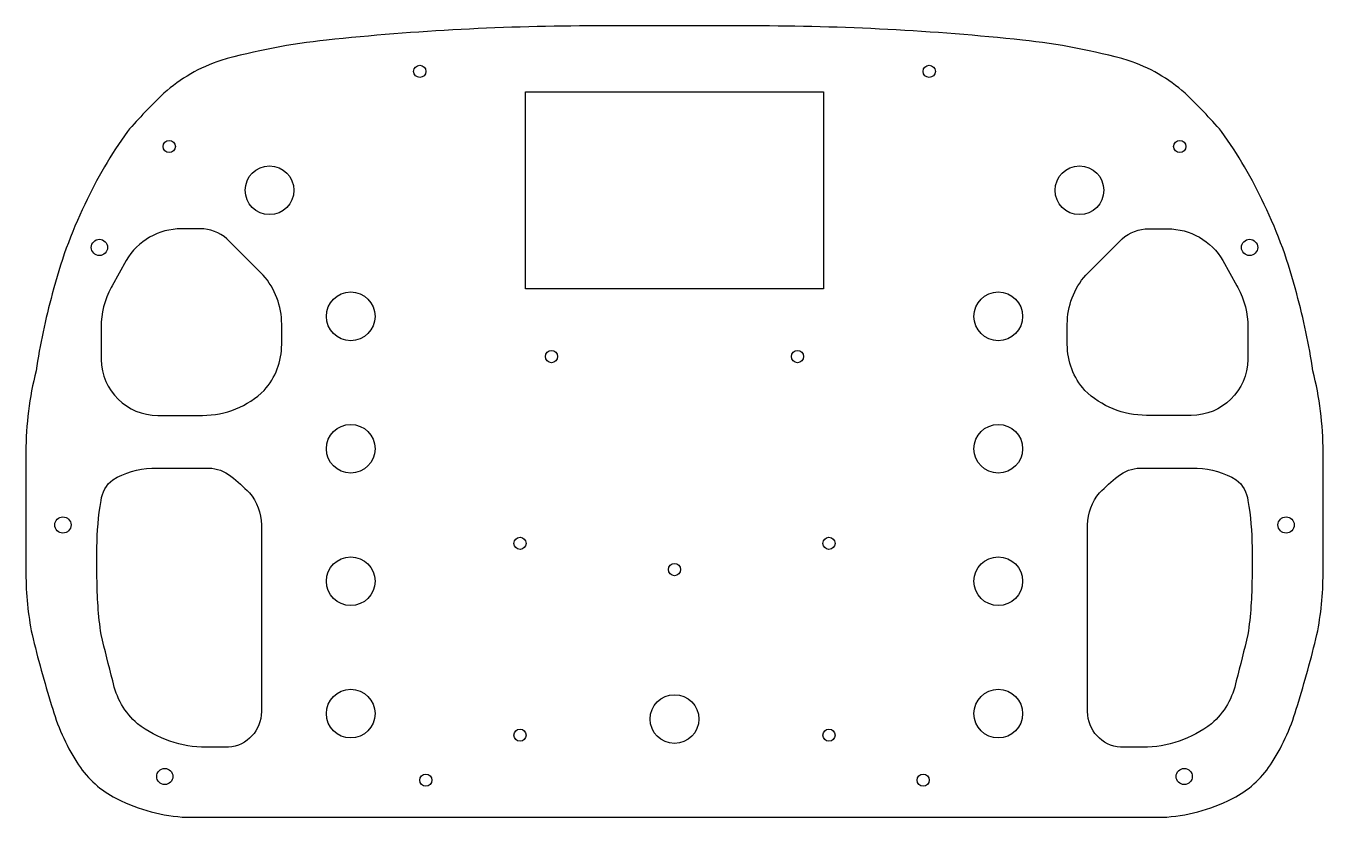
# Model space of a CAD drawing. Header units: millimetres. Extents: x -163 to 157, y -102 to 93.
import ezdxf

# ---------------------------------------------------------------- set-up
doc = ezdxf.new("R2010")
doc.units = ezdxf.units.MM
doc.layers.get('0').update_dxf_attribs({"linetype": 'CONTINUOUS'})

msp = doc.modelspace()

# ---------------------------------------------------------------- linework, layer by layer
for points in [[(156.5, -42), (156.5, -12, 0.062258), (154, 8, 0.030835), (150, 27, 0.051148), (142, 49, 0.047512), (131.5, 67, 0.024235), (122.5, 76.4, 0.103399), (108.5, 84.5, 0.042158), (82.5, 89.5, 0.026298), (16, 93), (-22.5, 93, 0.026298), (-89, 89.5, 0.042158), (-115, 84.5, 0.103399), (-129, 76.4, 0.024235), (-138, 67, 0.047512), (-148.5, 49, 0.051148), (-156.5, 27, 0.030835), (-160.5, 8, 0.062258), (-163, -12), (-163, -42, 0.049876), (-161.5, -57, 0.016482), (-156.67, -74.49, 0.076041), (-150.45, -88.47, 0.130183), (-141.5, -97, 0.104122), (-124.5, -102), (-123.9, -102), (118, -102, 0.104122), (135, -97, 0.130183), (143.95, -88.47, 0.076041), (150.17, -74.49, 0.016482), (155, -57, 0.049876)], [(-130.5, -3), (-119.5, -3, 0.195506), (-104.3, 3.18, 0.183679), (-100, 14.5), (-100, 19.5, 0.183136), (-104.58, 31.6), (-113.5, 40.5, 0.178474), (-120.1, 43), (-124.68, 43, 0.266018), (-138.33, 35.18), (-141.76, 28.94), (-142, 28.5, 0.126196), (-144.5, 18.75), (-144.5, 10.76, 0.409213)], [(124, -3), (113, -3, -0.195506), (97.8, 3.18, -0.183679), (93.5, 14.5), (93.5, 19.5, -0.183136), (98.08, 31.6), (107, 40.5, -0.178474), (113.6, 43), (118.18, 43, -0.266018), (131.83, 35.18), (135.26, 28.94), (135.5, 28.5, -0.126196), (138, 18.75), (138, 10.76, -0.409213)], [(-144.5, -57, -0.035669), (-145.5, -43), (-145.5, -35.5, -0.043396), (-144.5, -24, -0.204333), (-141.6, -18.86, -0.123715), (-132, -16), (-118, -16, -0.176175), (-112.5, -18, -0.031766), (-107.97, -22.08, -0.181442), (-105, -30), (-105, -76, -0.390167), (-113.1, -84.8), (-118.6, -84.8, -0.166822), (-135.5, -79, -0.171089), (-141.6, -68.43, -0.005501)], [(98.5, -76), (98.5, -30, -0.181442), (101.47, -22.08, -0.031766), (106, -18, -0.176175), (111.5, -16), (125.5, -16, -0.123715), (135.1, -18.86, -0.204333), (138, -24, -0.043396), (139, -35.5), (139, -43, -0.035669), (138, -57, -0.005501), (135.1, -68.43, -0.171089), (129, -79, -0.166822), (112.1, -84.8), (106.6, -84.8, -0.390167)]]:
    msp.add_lwpolyline(points, format="xyb", close=True)
msp.add_lwpolyline([(33.47, 76.74), (33.47, 28.2), (-39.97, 28.2), (-39.97, 76.74)], close=True)
for centre, radius in [((-66, 81.8), 1.5), ((59.5, 81.8), 1.5), ((-127.7, 63.3), 1.5), ((121.2, 63.3), 1.5), ((-103, 52.5), 6), ((96.5, 52.5), 6), ((-144.9, 38.4), 2), ((138.4, 38.4), 2), ((-83, 21.42), 6), ((76.5, 21.42), 6), ((-33.56, 11.5), 1.5), ((27.06, 11.5), 1.5), ((-83, -11.22), 6), ((76.5, -11.22), 6), ((-153.9, -30), 2), ((147.4, -30), 2), ((-41.3, -34.53), 1.5), ((34.8, -34.53), 1.5), ((-83, -43.86), 6), ((76.5, -43.86), 6), ((-3.25, -41), 1.5), ((-83, -76.5), 6), ((-3.25, -77.85), 6), ((76.5, -76.5), 6), ((-41.3, -81.8), 1.5), ((34.8, -81.8), 1.5), ((-128.8, -92), 2), ((-64.5, -92.9), 1.5), ((58, -92.9), 1.5), ((122.3, -92), 2)]:
    msp.add_circle(centre, radius)

doc.saveas('drawing.dxf')
